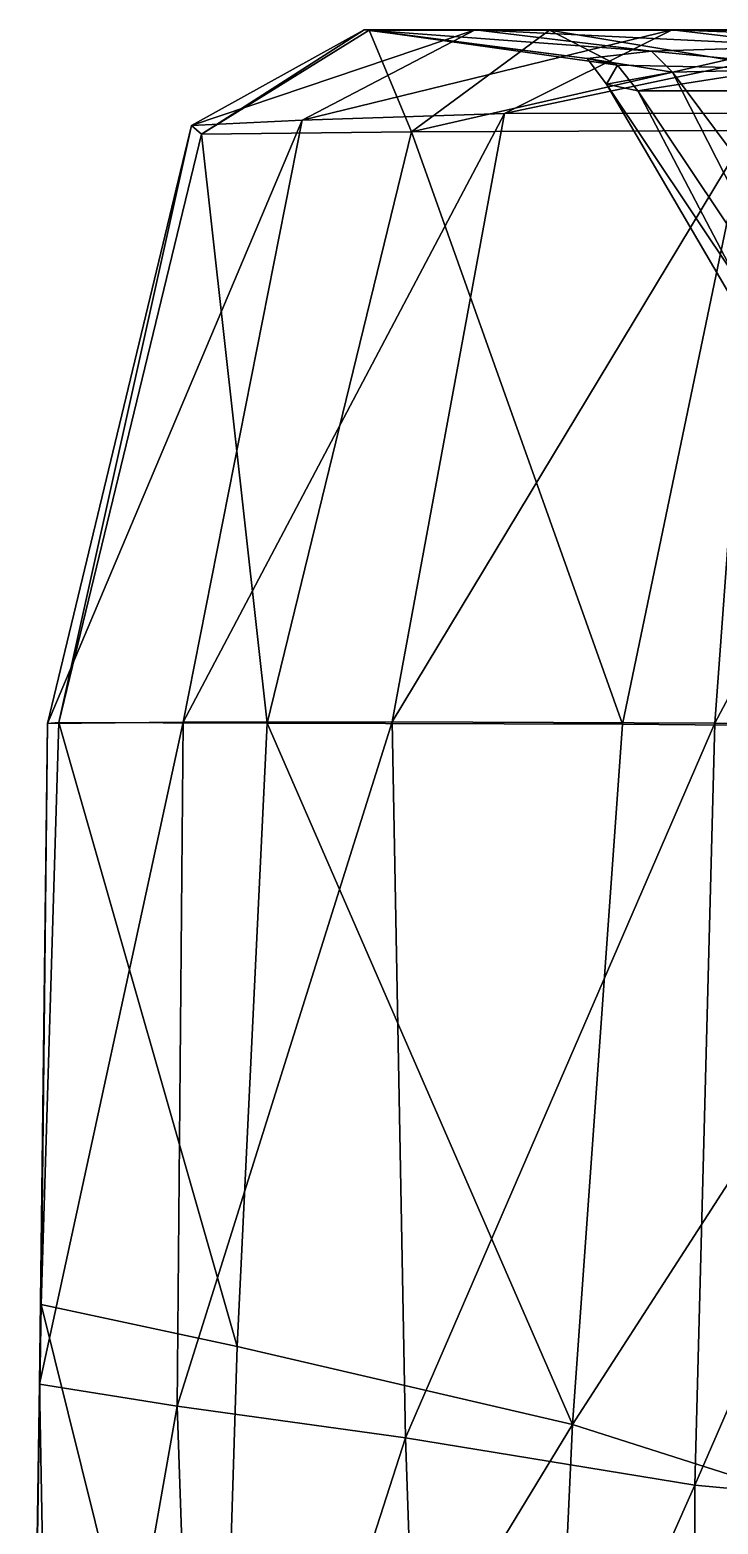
# Model space of a CAD drawing. Extents: x -4.77 to 4.77, y -2.48 to 3.3.
# Drawn here: x 0.4743 to 0.658, y 2.5916 to 2.9903 of the extents above; entities that cross this region are included whole.
import ezdxf

# ---------------------------------------------------------------- set-up
doc = ezdxf.new("R2010")
doc.units = 0

msp = doc.modelspace()

# ---------------------------------------------------------------- linework, layer by layer
for points in [[(0.51741, 2.96475, 0.25746), (0.59316, 2.99026, 0.36833), (0.56348, 2.99024, 0.24796)], [(0.51741, 2.96475, 0.25746), (0.54701, 2.96621, 0.39015), (0.59316, 2.99026, 0.36833)], [(0.51741, 2.96475, -0.25746), (0.56348, 2.99024, -0.24796), (0.59316, 2.99026, -0.36833)], [(0.51741, 2.96475, -0.25746), (0.59316, 2.99026, -0.36833), (0.54701, 2.96621, -0.39015)], [(0.52009, 2.96244, 0.11169), (0.51741, 2.96475, 0.25746), (0.56348, 2.99024, 0.24796)], [(0.52009, 2.96244, -0.11169), (0.56348, 2.99024, -0.24796), (0.51741, 2.96475, -0.25746)], [(0.52009, 2.96244, 0.11169), (0.56348, 2.99024, 0.24796), (0.5649, 2.9902, 0.11299)], [(0.52009, 2.96244, -0.11169), (0.5649, 2.9902, -0.11299), (0.56348, 2.99024, -0.24796)], [(0.57613, 2.96306, -0.06452), (0.52009, 2.96244, 0.11169), (0.5649, 2.9902, 0.11299)], [(0.57613, 2.96306, 0.06452), (0.5649, 2.9902, -0.11299), (0.52009, 2.96244, -0.11169)], [(0.54701, 2.96621, 0.39015), (0.64571, 2.99026, 0.47362), (0.59316, 2.99026, 0.36833)], [(0.54701, 2.96621, 0.39015), (0.601, 2.96798, 0.50375), (0.64571, 2.99026, 0.47362)], [(0.54701, 2.96621, -0.39015), (0.59316, 2.99026, -0.36833), (0.64571, 2.99026, -0.47362)], [(0.54701, 2.96621, -0.39015), (0.64571, 2.99026, -0.47362), (0.601, 2.96798, -0.50375)], [(0.64027, 2.98462, 0.32926), (0.56348, 2.99024, 0.24796), (0.59316, 2.99026, 0.36833)], [(0.64027, 2.98462, -0.32926), (0.59316, 2.99026, -0.36833), (0.56348, 2.99024, -0.24796)], [(0.62303, 2.98262, 0.22212), (0.5649, 2.9902, 0.11299), (0.56348, 2.99024, 0.24796)], [(0.64027, 2.98462, 0.32926), (0.62303, 2.98262, 0.22212), (0.56348, 2.99024, 0.24796)], [(0.62303, 2.98262, -0.22212), (0.56348, 2.99024, -0.24796), (0.5649, 2.9902, -0.11299)], [(0.64027, 2.98462, -0.32926), (0.56348, 2.99024, -0.24796), (0.62303, 2.98262, -0.22212)], [(0.63117, 2.98086, 0.10351), (0.61304, 2.99019, -0.04232), (0.5649, 2.9902, 0.11299)], [(0.57613, 2.96306, -0.06452), (0.5649, 2.9902, 0.11299), (0.61304, 2.99019, -0.04232)], [(0.62303, 2.98262, 0.22212), (0.63117, 2.98086, 0.10351), (0.5649, 2.9902, 0.11299)], [(0.63117, 2.98086, -0.10351), (0.5649, 2.9902, -0.11299), (0.61304, 2.99019, 0.04232)], [(0.57613, 2.96306, 0.06452), (0.61304, 2.99019, 0.04232), (0.5649, 2.9902, -0.11299)], [(0.62303, 2.98262, -0.22212), (0.5649, 2.9902, -0.11299), (0.63117, 2.98086, -0.10351)], [(0.69495, 2.99019, -0.16112), (0.57613, 2.96306, -0.06452), (0.61304, 2.99019, -0.04232)], [(0.69495, 2.99019, -0.16112), (0.66553, 2.96343, -0.19505), (0.57613, 2.96306, -0.06452)], [(0.69495, 2.99019, 0.16112), (0.61304, 2.99019, 0.04232), (0.57613, 2.96306, 0.06452)], [(0.69495, 2.99019, 0.16112), (0.57613, 2.96306, 0.06452), (0.66553, 2.96343, 0.19505)], [(0.68276, 2.98595, 0.43112), (0.59316, 2.99026, 0.36833), (0.64571, 2.99026, 0.47362)], [(0.68276, 2.98595, 0.43112), (0.64027, 2.98462, 0.32926), (0.59316, 2.99026, 0.36833)], [(0.68276, 2.98595, -0.43112), (0.64571, 2.99026, -0.47362), (0.59316, 2.99026, -0.36833)], [(0.68276, 2.98595, -0.43112), (0.59316, 2.99026, -0.36833), (0.64027, 2.98462, -0.32926)], [(0.601, 2.96798, 0.50375), (0.707, 2.99026, 0.5521), (0.64571, 2.99026, 0.47362)], [(0.601, 2.96798, 0.50375), (0.66909, 2.96804, 0.59465), (0.707, 2.99026, 0.5521)], [(0.601, 2.96798, -0.50375), (0.64571, 2.99026, -0.47362), (0.707, 2.99026, -0.5521)], [(0.601, 2.96798, -0.50375), (0.707, 2.99026, -0.5521), (0.66909, 2.96804, -0.59465)], [(0.67469, 2.97998, -0.02532), (0.69495, 2.99019, -0.16112), (0.61304, 2.99019, -0.04232)], [(0.63117, 2.98086, 0.10351), (0.67469, 2.97998, -0.02532), (0.61304, 2.99019, -0.04232)], [(0.67469, 2.97998, 0.02532), (0.61304, 2.99019, 0.04232), (0.69495, 2.99019, 0.16112)], [(0.63117, 2.98086, -0.10351), (0.61304, 2.99019, 0.04232), (0.67469, 2.97998, 0.02532)], [(0.73158, 2.9871, 0.50414), (0.64571, 2.99026, 0.47362), (0.707, 2.99026, 0.5521)], [(0.73158, 2.9871, 0.50414), (0.68276, 2.98595, 0.43112), (0.64571, 2.99026, 0.47362)], [(0.73158, 2.9871, -0.50414), (0.707, 2.99026, -0.5521), (0.64571, 2.99026, -0.47362)], [(0.73158, 2.9871, -0.50414), (0.64571, 2.99026, -0.47362), (0.68276, 2.98595, -0.43112)], [(0.62303, 2.98262, 0.22212), (0.64027, 2.98462, 0.32926), (0.64582, 2.97902, 0.32747)], [(0.62303, 2.98262, -0.22212), (0.64582, 2.97902, -0.32747), (0.64027, 2.98462, -0.32926)], [(0.62303, 2.98262, 0.22212), (0.64582, 2.97902, 0.32747), (0.62826, 2.97579, 0.21944)], [(0.63117, 2.98086, 0.10351), (0.62303, 2.98262, 0.22212), (0.62826, 2.97579, 0.21944)], [(0.62303, 2.98262, -0.22212), (0.62826, 2.97579, -0.21944), (0.64582, 2.97902, -0.32747)], [(0.63117, 2.98086, -0.10351), (0.62826, 2.97579, -0.21944), (0.62303, 2.98262, -0.22212)], [(0.64027, 2.98462, 0.32926), (0.68276, 2.98595, 0.43112), (0.6882, 2.97998, 0.42598)], [(0.64027, 2.98462, -0.32926), (0.6882, 2.97998, -0.42598), (0.68276, 2.98595, -0.43112)], [(0.64027, 2.98462, 0.32926), (0.6882, 2.97998, 0.42598), (0.64582, 2.97902, 0.32747)], [(0.64027, 2.98462, -0.32926), (0.64582, 2.97902, -0.32747), (0.6882, 2.97998, -0.42598)], [(0.63117, 2.98086, 0.10351), (0.62826, 2.97579, 0.21944), (0.63655, 2.97401, 0.10107)], [(0.63117, 2.98086, -0.10351), (0.63655, 2.97401, -0.10107), (0.62826, 2.97579, -0.21944)], [(0.7093, 2.85457, 0.27595), (0.62826, 2.97579, 0.21944), (0.64582, 2.97902, 0.32747)], [(0.7093, 2.85457, -0.27595), (0.64582, 2.97902, -0.32747), (0.62826, 2.97579, -0.21944)], [(0.67469, 2.97998, -0.02532), (0.63117, 2.98086, 0.10351), (0.63655, 2.97401, 0.10107)], [(0.67469, 2.97998, 0.02532), (0.63655, 2.97401, -0.10107), (0.63117, 2.98086, -0.10351)], [(0.67469, 2.97998, -0.02532), (0.63655, 2.97401, 0.10107), (0.67873, 2.97401, -0.02513)], [(0.67469, 2.97998, 0.02532), (0.67873, 2.97401, 0.02513), (0.63655, 2.97401, -0.10107)], [(0.73863, 2.85457, 0.36002), (0.64582, 2.97902, 0.32747), (0.6882, 2.97998, 0.42598)], [(0.73863, 2.85457, -0.36002), (0.6882, 2.97998, -0.42598), (0.64582, 2.97902, -0.32747)], [(0.73863, 2.85457, 0.36002), (0.7093, 2.85457, 0.27595), (0.64582, 2.97902, 0.32747)], [(0.73863, 2.85457, -0.36002), (0.64582, 2.97902, -0.32747), (0.7093, 2.85457, -0.27595)], [(0.69927, 2.85457, 0.17617), (0.63655, 2.97401, 0.10107), (0.62826, 2.97579, 0.21944)], [(0.7093, 2.85457, 0.27595), (0.69927, 2.85457, 0.17617), (0.62826, 2.97579, 0.21944)], [(0.69927, 2.85457, -0.17617), (0.62826, 2.97579, -0.21944), (0.63655, 2.97401, -0.10107)], [(0.7093, 2.85457, -0.27595), (0.62826, 2.97579, -0.21944), (0.69927, 2.85457, -0.17617)], [(0.71657, 2.85457, 0.07286), (0.67873, 2.97401, -0.02513), (0.63655, 2.97401, 0.10107)], [(0.69927, 2.85457, 0.17617), (0.71657, 2.85457, 0.07286), (0.63655, 2.97401, 0.10107)], [(0.71657, 2.85457, -0.07286), (0.63655, 2.97401, -0.10107), (0.67873, 2.97401, 0.02513)], [(0.69927, 2.85457, -0.17617), (0.63655, 2.97401, -0.10107), (0.71657, 2.85457, -0.07286)], [(0.51521, 2.80556, 0.42007), (0.601, 2.96798, 0.50375), (0.54701, 2.96621, 0.39015)], [(0.51521, 2.80556, 0.42007), (0.571, 2.80565, 0.5327), (0.601, 2.96798, 0.50375)], [(0.51521, 2.80556, -0.42007), (0.54701, 2.96621, -0.39015), (0.601, 2.96798, -0.50375)], [(0.51521, 2.80556, -0.42007), (0.601, 2.96798, -0.50375), (0.571, 2.80565, -0.5327)], [(0.66909, 2.96804, 0.59465), (0.571, 2.80565, 0.5327), (0.65718, 2.80528, 0.64134)], [(0.66909, 2.96804, 0.59465), (0.601, 2.96798, 0.50375), (0.571, 2.80565, 0.5327)], [(0.66909, 2.96804, -0.59465), (0.65718, 2.80528, -0.64134), (0.571, 2.80565, -0.5327)], [(0.66909, 2.96804, -0.59465), (0.571, 2.80565, -0.5327), (0.601, 2.96798, -0.50375)], [(0.74379, 2.96804, 0.66334), (0.65718, 2.80528, 0.64134), (0.74019, 2.80503, 0.71161)], [(0.74379, 2.96804, 0.66334), (0.66909, 2.96804, 0.59465), (0.65718, 2.80528, 0.64134)], [(0.74379, 2.96804, -0.66334), (0.74019, 2.80503, -0.71161), (0.65718, 2.80528, -0.64134)], [(0.74379, 2.96804, -0.66334), (0.65718, 2.80528, -0.64134), (0.66909, 2.96804, -0.59465)], [(0.479, 2.80522, 0.26935), (0.54701, 2.96621, 0.39015), (0.51741, 2.96475, 0.25746)], [(0.479, 2.80522, 0.26935), (0.51521, 2.80556, 0.42007), (0.54701, 2.96621, 0.39015)], [(0.479, 2.80522, -0.26935), (0.51741, 2.96475, -0.25746), (0.54701, 2.96621, -0.39015)], [(0.479, 2.80522, -0.26935), (0.54701, 2.96621, -0.39015), (0.51521, 2.80556, -0.42007)], [(0.482, 2.80549, 0.10642), (0.479, 2.80522, 0.26935), (0.51741, 2.96475, 0.25746)], [(0.482, 2.80549, -0.10642), (0.51741, 2.96475, -0.25746), (0.479, 2.80522, -0.26935)], [(0.482, 2.80549, 0.10642), (0.51741, 2.96475, 0.25746), (0.52009, 2.96244, 0.11169)], [(0.482, 2.80549, -0.10642), (0.52009, 2.96244, -0.11169), (0.51741, 2.96475, -0.25746)], [(0.53759, 2.80527, -0.07383), (0.482, 2.80549, 0.10642), (0.52009, 2.96244, 0.11169)], [(0.53759, 2.80527, 0.07383), (0.52009, 2.96244, -0.11169), (0.482, 2.80549, -0.10642)], [(0.53759, 2.80527, -0.07383), (0.52009, 2.96244, 0.11169), (0.57613, 2.96306, -0.06452)], [(0.53759, 2.80527, 0.07383), (0.57613, 2.96306, 0.06452), (0.52009, 2.96244, -0.11169)], [(0.63246, 2.80505, -0.21643), (0.53759, 2.80527, -0.07383), (0.57613, 2.96306, -0.06452)], [(0.63246, 2.80505, 0.21643), (0.57613, 2.96306, 0.06452), (0.53759, 2.80527, 0.07383)], [(0.63246, 2.80505, -0.21643), (0.57613, 2.96306, -0.06452), (0.66553, 2.96343, -0.19505)], [(0.63246, 2.80505, 0.21643), (0.66553, 2.96343, 0.19505), (0.57613, 2.96306, 0.06452)], [(0.7392, 2.80401, -0.32277), (0.63246, 2.80505, -0.21643), (0.66553, 2.96343, -0.19505)], [(0.7392, 2.80401, 0.32277), (0.66553, 2.96343, 0.19505), (0.63246, 2.80505, 0.21643)], [(0.51521, 2.80556, 0.42007), (0.47686, 2.62892, 0.28538), (0.51359, 2.62303, 0.42781)], [(0.51521, 2.80556, 0.42007), (0.479, 2.80522, 0.26935), (0.47686, 2.62892, 0.28538)], [(0.51521, 2.80556, -0.42007), (0.51359, 2.62303, -0.42781), (0.47686, 2.62892, -0.28538)], [(0.51521, 2.80556, -0.42007), (0.47686, 2.62892, -0.28538), (0.479, 2.80522, -0.26935)], [(0.479, 2.80522, 0.26935), (0.47727, 2.65018, 0.11119), (0.47686, 2.62892, 0.28538)], [(0.479, 2.80522, -0.26935), (0.47686, 2.62892, -0.28538), (0.47727, 2.65018, -0.11119)], [(0.482, 2.80549, 0.10642), (0.52963, 2.63896, -0.06597), (0.47727, 2.65018, 0.11119)], [(0.479, 2.80522, 0.26935), (0.482, 2.80549, 0.10642), (0.47727, 2.65018, 0.11119)], [(0.482, 2.80549, -0.10642), (0.47727, 2.65018, -0.11119), (0.52963, 2.63896, 0.06597)], [(0.479, 2.80522, -0.26935), (0.47727, 2.65018, -0.11119), (0.482, 2.80549, -0.10642)], [(0.482, 2.80549, 0.10642), (0.53759, 2.80527, -0.07383), (0.52963, 2.63896, -0.06597)], [(0.482, 2.80549, -0.10642), (0.52963, 2.63896, 0.06597), (0.53759, 2.80527, 0.07383)], [(0.571, 2.80565, 0.5327), (0.51359, 2.62303, 0.42781), (0.57455, 2.6146, 0.5464)], [(0.571, 2.80565, 0.5327), (0.51521, 2.80556, 0.42007), (0.51359, 2.62303, 0.42781)], [(0.571, 2.80565, -0.5327), (0.57455, 2.6146, -0.5464), (0.51359, 2.62303, -0.42781)], [(0.571, 2.80565, -0.5327), (0.51359, 2.62303, -0.42781), (0.51521, 2.80556, -0.42007)], [(0.53759, 2.80527, -0.07383), (0.6191, 2.61814, -0.20652), (0.52963, 2.63896, -0.06597)], [(0.53759, 2.80527, 0.07383), (0.52963, 2.63896, 0.06597), (0.6191, 2.61814, 0.20652)], [(0.53759, 2.80527, -0.07383), (0.63246, 2.80505, -0.21643), (0.6191, 2.61814, -0.20652)], [(0.53759, 2.80527, 0.07383), (0.6191, 2.61814, 0.20652), (0.63246, 2.80505, 0.21643)], [(0.65718, 2.80528, 0.64134), (0.571, 2.80565, 0.5327), (0.57455, 2.6146, 0.5464)], [(0.65718, 2.80528, -0.64134), (0.57455, 2.6146, -0.5464), (0.571, 2.80565, -0.5327)], [(0.65718, 2.80528, 0.64134), (0.57455, 2.6146, 0.5464), (0.65178, 2.60192, 0.64228)], [(0.65718, 2.80528, -0.64134), (0.65178, 2.60192, -0.64228), (0.57455, 2.6146, -0.5464)], [(0.6191, 2.61814, -0.20652), (0.63246, 2.80505, -0.21643), (0.7392, 2.80401, -0.32277)], [(0.6191, 2.61814, 0.20652), (0.7392, 2.80401, 0.32277), (0.63246, 2.80505, 0.21643)], [(0.6191, 2.61814, -0.20652), (0.7392, 2.80401, -0.32277), (0.72981, 2.58287, -0.31894)], [(0.6191, 2.61814, 0.20652), (0.72981, 2.58287, 0.31894), (0.7392, 2.80401, 0.32277)], [(0.74019, 2.80503, 0.71161), (0.65718, 2.80528, 0.64134), (0.65178, 2.60192, 0.64228)], [(0.74019, 2.80503, -0.71161), (0.65178, 2.60192, -0.64228), (0.65718, 2.80528, -0.64134)], [(0.74019, 2.80503, 0.71161), (0.65178, 2.60192, 0.64228), (0.7359, 2.59409, 0.71419)], [(0.74019, 2.80503, -0.71161), (0.7359, 2.59409, -0.71419), (0.65178, 2.60192, -0.64228)], [(0.47428, 2.45838, 0.13672), (0.47686, 2.62892, 0.28538), (0.47727, 2.65018, 0.11119)], [(0.52406, 2.46185, -0.05277), (0.47428, 2.45838, 0.13672), (0.47727, 2.65018, 0.11119)], [(0.47428, 2.45838, -0.13672), (0.47727, 2.65018, -0.11119), (0.47686, 2.62892, -0.28538)], [(0.52406, 2.46185, 0.05277), (0.47727, 2.65018, -0.11119), (0.47428, 2.45838, -0.13672)], [(0.52406, 2.46185, -0.05277), (0.47727, 2.65018, 0.11119), (0.52963, 2.63896, -0.06597)], [(0.52406, 2.46185, 0.05277), (0.52963, 2.63896, 0.06597), (0.47727, 2.65018, -0.11119)], [(0.6191, 2.61814, -0.20652), (0.52406, 2.46185, -0.05277), (0.52963, 2.63896, -0.06597)], [(0.6191, 2.61814, 0.20652), (0.52963, 2.63896, 0.06597), (0.52406, 2.46185, 0.05277)], [(0.47428, 2.45838, 0.13672), (0.48044, 2.43511, 0.30946), (0.47686, 2.62892, 0.28538)], [(0.47428, 2.45838, -0.13672), (0.47686, 2.62892, -0.28538), (0.48044, 2.43511, -0.30946)], [(0.48044, 2.43511, 0.30946), (0.51359, 2.62303, 0.42781), (0.47686, 2.62892, 0.28538)], [(0.48044, 2.43511, -0.30946), (0.47686, 2.62892, -0.28538), (0.51359, 2.62303, -0.42781)], [(0.48044, 2.43511, 0.30946), (0.51978, 2.44446, 0.4441), (0.51359, 2.62303, 0.42781)], [(0.48044, 2.43511, -0.30946), (0.51359, 2.62303, -0.42781), (0.51978, 2.44446, -0.4441)], [(0.51978, 2.44446, 0.4441), (0.57455, 2.6146, 0.5464), (0.51359, 2.62303, 0.42781)], [(0.51978, 2.44446, -0.4441), (0.51359, 2.62303, -0.42781), (0.57455, 2.6146, -0.5464)], [(0.6191, 2.61814, -0.20652), (0.61003, 2.42137, -0.19451), (0.52406, 2.46185, -0.05277)], [(0.6191, 2.61814, 0.20652), (0.52406, 2.46185, 0.05277), (0.61003, 2.42137, 0.19451)], [(0.72981, 2.58287, -0.31894), (0.61003, 2.42137, -0.19451), (0.6191, 2.61814, -0.20652)], [(0.72981, 2.58287, 0.31894), (0.6191, 2.61814, 0.20652), (0.61003, 2.42137, 0.19451)], [(0.51978, 2.44446, 0.4441), (0.58051, 2.44144, 0.55617), (0.57455, 2.6146, 0.5464)], [(0.51978, 2.44446, -0.4441), (0.57455, 2.6146, -0.5464), (0.58051, 2.44144, -0.55617)], [(0.58051, 2.44144, 0.55617), (0.65178, 2.60192, 0.64228), (0.57455, 2.6146, 0.5464)], [(0.58051, 2.44144, -0.55617), (0.57455, 2.6146, -0.5464), (0.65178, 2.60192, -0.64228)], [(0.58051, 2.44144, 0.55617), (0.65232, 2.41018, 0.64378), (0.65178, 2.60192, 0.64228)], [(0.58051, 2.44144, -0.55617), (0.65178, 2.60192, -0.64228), (0.65232, 2.41018, -0.64378)], [(0.65232, 2.41018, 0.64378), (0.7359, 2.59409, 0.71419), (0.65178, 2.60192, 0.64228)], [(0.65232, 2.41018, -0.64378), (0.65178, 2.60192, -0.64228), (0.7359, 2.59409, -0.71419)], [(0.65232, 2.41018, 0.64378), (0.7375, 2.38447, 0.71636), (0.7359, 2.59409, 0.71419)], [(0.65232, 2.41018, -0.64378), (0.7359, 2.59409, -0.71419), (0.7375, 2.38447, -0.71636)]]:
    msp.add_3dface(points)

doc.saveas('drawing.dxf')
